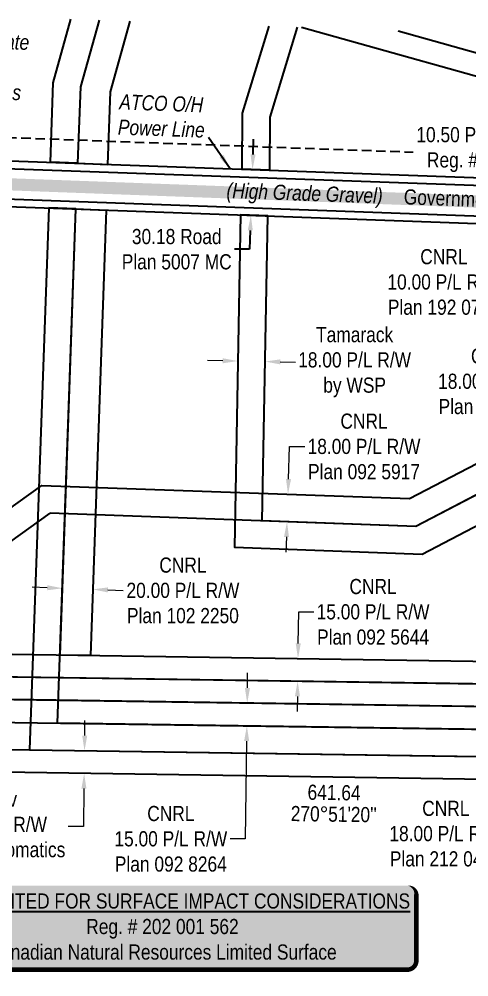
# Model space of a CAD drawing. Extents: x 338216 to 346362, y 6125251 to 6136161.
# Drawn here: x 343168 to 343465, y 6135457 to 6136089 of the extents above; entities that cross this region are included whole.
import ezdxf
from ezdxf.enums import TextEntityAlignment as Align

# ---------------------------------------------------------------- set-up
doc = ezdxf.new("R2010")
doc.units = 0
doc.header["$LTSCALE"] = 5
doc.header["$PDSIZE"] = 0.5
doc.linetypes.add('UG_PIPE', pattern=[1.875, 1.25, -0.625])
doc.layers.get('Defpoints').update_dxf_attribs({"color": 9})
for name, color, linetype in [('AS-PIPE-UG', 44, 'UG_PIPE'), ('AS-POWER', 104, 'foc-POWER'), ('AS-ROADS', 254, 'Continuous'), ('C-RW', 13, 'Continuous'), ('CG-NOTES', 7, 'Continuous'), ('F-RW', 190, 'Continuous'), ('L-BD', 7, 'Continuous'), ('L-ROAD-T', 7, 'Continuous'), ('L-SEC', 7, 'Continuous'), ('L-TITLEDB', 4, 'Continuous'), ('L-TITLEDB-T', 4, 'Continuous')]:
    doc.layers.add(name, color=color, linetype=linetype)
for name, color, linetype, lineweight in [('C-RW-T', 13, 'Continuous', 9), ('F-EZE-T', 190, 'Continuous', 9), ('F-RW-T', 190, 'Continuous', 9), ('T-TEXT', 48, 'Continuous', 18)]:
    doc.layers.add(name, color=color, linetype=linetype, lineweight=lineweight)
doc.styles.add('80', font='ARIALN.TTF', dxfattribs={"height": 10})
doc.styles.add('80CG', font='ARIALN.TTF', dxfattribs={"height": 10})
doc.styles.add('80L', font='ARIALN.TTF', dxfattribs={"height": 10})
doc.styles.add('80LS', font='ARIALNI.TTF', dxfattribs={"height": 10})
doc.styles.add('foc-LtypeFont', font='ARIALN.TTF', dxfattribs={"height": 7.35})
doc.linetypes.add('foc-POWER', pattern='A,6,-1,["P",foc-LtypeFont,S=0.2,R=0,X=-0.625,Y=-0.75],-1.24,4', length=12.24)
doc.dimstyles.new('Compass 5 000', dxfattribs={"dimscale": 5, "dimtxt": 9, "dimasz": 2, "dimexe": 0.2, "dimexo": 0.0625, "dimgap": 0.5, "dimtad": 0, "dimtih": 1, "dimtoh": 1, "dimzin": 0, "dimdsep": 46, "dimtxsty": '80CG', "dimcen": 0.1, "dimse1": 1, "dimse2": 1, "dimclrd": 256, "dimclrt": 256, "dimaunit": 1, "dimadec": 4, "dimazin": 0, "dimtfac": 0.06, "dimtofl": 0, "dimtmove": 0, "dimatfit": 1, "dimfxl": 0.2, "dimtolj": 1, "dimtzin": 0, "dimlwd": -1, "dimarcsym": 0})

# ---------------------------------------------------------------- blocks, each defined once
blk = doc.blocks.new('*D175')
at = {"layer": 'C-RW-T', "transparency": 16777216}
for p, q in [((343186.97, 6135713.84), (343176.98, 6135714.2)), ((343226.95, 6135712.42), (343236.94, 6135712.06))]:
    blk.add_line(p, q, dxfattribs=at)
for points in [[(343187.03, 6135715.51), (343186.91, 6135712.18), (343196.96, 6135713.48)], [(343227.01, 6135714.08), (343226.89, 6135710.75), (343216.96, 6135712.77)]]:
    blk.add_solid(points, dxfattribs=at)
at = {"layer": 'Defpoints', "color": 0, "transparency": 16777216}
for p in [(343197.03, 6135715.4), (343216.96, 6135712.77), (343217.03, 6135714.69)]:
    blk.add_point(p, dxfattribs=at)
at = {"layer": 'C-RW-T', "transparency": 16777216, "insert": (343276.48, 6135712.06), "char_height": 10, "attachment_point": 5, "style": '80CG'}
blk.add_mtext('\\A1;CNRL\\P20.00 P/L R/W\\PPlan 102 2250', dxfattribs=at)
blk = doc.blocks.new('*D176')
at = {"layer": 'C-RW-T', "transparency": 16777216}
for p, q in [((343319.06, 6135647.68), (343319.21, 6135657.68)), ((343318.54, 6135612.7), (343317.59, 6135548.1)), ((343317.59, 6135548.1), (343307.59, 6135548.1))]:
    blk.add_line(p, q, dxfattribs=at)
for points in [[(343317.39, 6135647.71), (343320.73, 6135647.66), (343318.91, 6135637.68)], [(343316.88, 6135612.73), (343320.21, 6135612.68), (343318.69, 6135622.7)]]:
    blk.add_solid(points, dxfattribs=at)
at = {"layer": 'Defpoints', "color": 0, "transparency": 16777216}
for p in [(343293.62, 6135638.06), (343293.39, 6135623.08), (343318.69, 6135622.7)]:
    blk.add_point(p, dxfattribs=at)
at = {"layer": 'C-RW-T', "transparency": 16777216, "insert": (343268.5, 6135548.1), "char_height": 10, "attachment_point": 5, "style": '80CG'}
blk.add_mtext('\\A1;CNRL\\P15.00 P/L R/W\\PPlan 092 8264', dxfattribs=at)
blk = doc.blocks.new('*D178')
at = {"layer": 'C-RW-T', "transparency": 16777216}
for p, q in [((343352.59, 6135677.07), (343352.9, 6135697.91)), ((343352.9, 6135697.91), (343362.9, 6135697.91)), ((343352.07, 6135642.16), (343351.92, 6135632.16))]:
    blk.add_line(p, q, dxfattribs=at)
for points in [[(343350.93, 6135677.1), (343354.26, 6135677.05), (343352.44, 6135667.07)], [(343350.4, 6135642.18), (343353.74, 6135642.13), (343352.22, 6135652.15)]]:
    blk.add_solid(points, dxfattribs=at)
at = {"layer": 'Defpoints', "color": 0, "transparency": 16777216}
for p in [(343410.37, 6135666.21), (343352.22, 6135652.15), (343410.15, 6135651.29)]:
    blk.add_point(p, dxfattribs=at)
at = {"layer": 'C-RW-T', "transparency": 16777216, "insert": (343401.99, 6135697.91), "char_height": 10, "attachment_point": 5, "style": '80CG'}
blk.add_mtext('\\A1;CNRL\\P15.00 P/L R/W\\PPlan 092 5644', dxfattribs=at)
blk = doc.blocks.new('*D179')
at = {"layer": 'C-RW-T', "transparency": 16777216}
for p, q in [((343497.8, 6135915.59), (343487.8, 6135915.59)), ((343620.1, 6135795.26), (343497.8, 6135915.59)), ((343641.49, 6135774.22), (343648.62, 6135767.2))]:
    blk.add_line(p, q, dxfattribs=at)
for points in [[(343621.27, 6135796.44), (343618.94, 6135794.07), (343627.23, 6135788.24)], [(343642.66, 6135775.41), (343640.32, 6135773.03), (343634.36, 6135781.23)]]:
    blk.add_solid(points, dxfattribs=at)
at = {"layer": 'Defpoints', "color": 0, "transparency": 16777216}
for p in [(343636.22, 6135797.38), (343627.23, 6135788.24), (343643.35, 6135790.37)]:
    blk.add_point(p, dxfattribs=at)
at = {"layer": 'C-RW-T', "transparency": 16777216, "insert": (343448.72, 6135915.59), "char_height": 10, "attachment_point": 5, "style": '80CG'}
blk.add_mtext('\\A1;CNRL\\P10.00 P/L R/W\\PPlan 192 0795', dxfattribs=at)
blk = doc.blocks.new('*D180')
at = {"layer": 'C-RW-T', "transparency": 16777216}
for p, q in [((343531.26, 6135850.05), (343521.26, 6135850.05)), ((343598.52, 6135789.3), (343531.26, 6135850.05)), ((343626.74, 6135763.81), (343634.16, 6135757.11))]:
    blk.add_line(p, q, dxfattribs=at)
for points in [[(343599.64, 6135790.54), (343597.4, 6135788.07), (343605.94, 6135782.6)], [(343627.86, 6135765.05), (343625.62, 6135762.57), (343619.32, 6135770.51)]]:
    blk.add_solid(points, dxfattribs=at)
at = {"layer": 'Defpoints', "color": 0, "transparency": 16777216}
for p in [(343649.74, 6135831.09), (343663.12, 6135819), (343619.32, 6135770.51)]:
    blk.add_point(p, dxfattribs=at)
at = {"layer": 'C-RW-T', "transparency": 16777216, "insert": (343482.18, 6135850.05), "char_height": 10, "attachment_point": 5, "style": '80CG'}
blk.add_mtext('\\A1;CNRL\\P18.00 P/L R/W\\PPlan 092 9417', dxfattribs=at)
blk = doc.blocks.new('*D181')
at = {"layer": 'C-RW-T', "transparency": 16777216}
for p, q in [((343346.18, 6135785.55), (343346.94, 6135807.06)), ((343346.94, 6135807.06), (343356.94, 6135807.06)), ((343344.84, 6135747.35), (343344.49, 6135737.36))]:
    blk.add_line(p, q, dxfattribs=at)
for points in [[(343344.52, 6135785.61), (343347.85, 6135785.5), (343345.83, 6135775.56)], [(343343.17, 6135747.41), (343346.5, 6135747.29), (343345.19, 6135757.35)]]:
    blk.add_solid(points, dxfattribs=at)
at = {"layer": 'Defpoints', "color": 0, "transparency": 16777216}
for p in [(343336.19, 6135775.9), (343345.83, 6135775.56), (343335.55, 6135757.68)]:
    blk.add_point(p, dxfattribs=at)
at = {"layer": 'C-RW-T', "transparency": 16777216, "insert": (343396.03, 6135807.06), "char_height": 10, "attachment_point": 5, "style": '80CG'}
blk.add_mtext('\\A1;CNRL\\P18.00 P/L R/W\\PPlan 092 5917', dxfattribs=at)
blk = doc.blocks.new('*D182')
at = {"layer": 'C-RW-T', "transparency": 16777216}
for p, q in [((343500.27, 6135630.02), (343500.42, 6135640.01)), ((343499.71, 6135592.02), (343499.11, 6135551.51)), ((343499.11, 6135551.51), (343489.11, 6135551.51))]:
    blk.add_line(p, q, dxfattribs=at)
for points in [[(343498.6, 6135630.04), (343501.94, 6135629.99), (343500.12, 6135620.02)], [(343498.04, 6135592.05), (343501.37, 6135592), (343499.85, 6135602.02)]]:
    blk.add_solid(points, dxfattribs=at)
at = {"layer": 'Defpoints', "color": 0, "transparency": 16777216}
for p in [(343500.12, 6135620.02), (343576.74, 6135618.88), (343576.47, 6135600.89)]:
    blk.add_point(p, dxfattribs=at)
at = {"layer": 'C-RW-T', "transparency": 16777216, "insert": (343450.02, 6135551.51), "char_height": 10, "attachment_point": 5, "style": '80CG'}
blk.add_mtext('\\A1;CNRL\\P18.00 P/L R/W\\PPlan 212 0426', dxfattribs=at)
blk = doc.blocks.new('*D183')
at = {"layer": 'Defpoints', "color": 0, "transparency": 16777216}
for p in [(343336.78, 6135989.32), (343321.32, 6135959.68), (343335.7, 6135959.17)]:
    blk.add_point(p, dxfattribs=at)
at = {"layer": 'L-TITLEDB-T', "transparency": 16777216}
for p, q in [((343322.77, 6135999.83), (343323.13, 6136009.82)), ((343320.96, 6135949.69), (343320.52, 6135937.23)), ((343320.52, 6135937.23), (343310.52, 6135937.23))]:
    blk.add_line(p, q, dxfattribs=at)
for points in [[(343321.11, 6135999.89), (343324.44, 6135999.77), (343322.41, 6135989.84)], [(343319.3, 6135949.75), (343322.63, 6135949.63), (343321.32, 6135959.68)]]:
    blk.add_solid(points, dxfattribs=at)
at = {"layer": 'L-TITLEDB-T', "transparency": 16777216, "insert": (343272.4, 6135937.23), "char_height": 10, "attachment_point": 5, "style": '80CG'}
blk.add_mtext('\\A1;30.18 Road\\PPlan 5007 MC', dxfattribs=at)
blk = doc.blocks.new('*U162')
h = blk.add_hatch(color=255)
edge = h.paths.add_edge_path()
edge.add_line((-161.5, -28.5), (161.5, -28.5))
edge.add_arc((161.5, -22.5), 6, 270, 360)
edge.add_line((167.5, -22.5), (167.5, 21))
edge.add_arc((161.5, 21), 6, 0, 90)
edge.add_line((161.5, 27), (-161.5, 27))
edge.add_arc((-161.5, 21), 6, 90, 180)
edge.add_line((-167.5, 21), (-167.5, -22.5))
edge.add_arc((-161.5, -22.5), 6, 180, 270)
at = {"color": 1, "flags": 128}
blk.add_lwpolyline([(-161.5, -28.5, 3, 3, 0), (161.5, -28.5, 3, 3, 0.414214), (167.5, -22.5, 3, 3, 0), (167.5, 21, 3, 0, 0.414214), (161.5, 27, 0, 0, 0), (-161.5, 27, 0, 0, 0.414214), (-167.5, 21, 0, 0, 0), (-167.5, -22.5, 0, 3, 0.414214)], format="xyseb", close=True, dxfattribs=at)
for points in [[(-90.63, -13.28, 0, 7.5, 0), (0, 0, 0, 0, 0)], [(86.97, -23.21, 0, 7.5, 0), (0, 0, 0, 0, 0)]]:
    blk.add_lwpolyline(points, format="xyseb", dxfattribs=at)
at = {"color": 1, "style": '80'}
blk.add_attdef('ENTER_TEXT_001', (-26.85, -4.92), '', height=10, dxfattribs=at)
blk = doc.blocks.new('*D186')
at = {"layer": 'Defpoints', "color": 0, "transparency": 16777216}
for p in [(343313.3, 6135893.27), (343331.3, 6135892.93), (343312.74, 6135863.46)]:
    blk.add_point(p, dxfattribs=at)
at = {"layer": 'F-RW-T', "transparency": 16777216}
for p, q in [((343302.74, 6135863.65), (343292.75, 6135863.83)), ((343340.73, 6135862.93), (343350.73, 6135862.74))]:
    blk.add_line(p, q, dxfattribs=at)
for points in [[(343302.77, 6135865.31), (343302.71, 6135861.98), (343312.74, 6135863.46)], [(343340.76, 6135864.59), (343340.7, 6135861.26), (343330.73, 6135863.12)]]:
    blk.add_solid(points, dxfattribs=at)
at = {"layer": 'F-RW-T', "transparency": 16777216, "insert": (343389.82, 6135862.74), "char_height": 10, "attachment_point": 5, "style": '80CG'}
blk.add_mtext('\\A1;Tamarack\\P18.00 P/L R/W\\Pby WSP', dxfattribs=at)
blk = doc.blocks.new('*D188')
at = {"layer": 'Defpoints', "color": 0, "transparency": 16777216}
for p in [(343175.81, 6135606.8), (343211.5, 6135606.27), (343175.58, 6135591.79)]:
    blk.add_point(p, dxfattribs=at)
at = {"layer": 'F-RW-T', "transparency": 16777216}
for p, q in [((343211.65, 6135616.27), (343211.8, 6135626.27)), ((343211.13, 6135581.26), (343210.76, 6135556.18)), ((343210.76, 6135556.18), (343200.76, 6135556.18))]:
    blk.add_line(p, q, dxfattribs=at)
for points in [[(343209.99, 6135616.29), (343213.32, 6135616.25), (343211.5, 6135606.27)], [(343209.47, 6135581.29), (343212.8, 6135581.24), (343211.28, 6135591.26)]]:
    blk.add_solid(points, dxfattribs=at)
at = {"layer": 'F-RW-T', "transparency": 16777216, "insert": (343149.5, 6135556.18), "char_height": 10, "attachment_point": 5, "style": '80CG'}
blk.add_mtext('\\A1;Ovintiv\\P15.00 P/L R/W\\Pby Altus Geomatics', dxfattribs=at)

msp = doc.modelspace()

# ---------------------------------------------------------------- linework, layer by layer
at = {"layer": 'AS-PIPE-UG', "flags": 128}
msp.add_lwpolyline([(343897.446, 6135984.135), (343093.089, 6136013.281), (343079.181, 6136013.541), (343061.688, 6136013.751), (343031.158, 6136016.068), (343008.388, 6136016.867), (342972.143, 6136017.724)], dxfattribs=at)
at = {"layer": 'AS-POWER', "flags": 128}
msp.add_lwpolyline([(343094.556, 6135998.044), (343896.916, 6135969.147)], dxfattribs=at)
at = {"layer": 'AS-ROADS', "const_width": 8, "flags": 128}
msp.add_lwpolyline([(344016.353, 6135948.532), (342875.465, 6135990.702)], dxfattribs=at)
at = {"layer": 'C-RW', "flags": 128}
for points in [[(343221.082, 6136088.443), (343208.782, 6136044.34), (343206.971, 6135993.995), (343188.986, 6135994.643), (343190.874, 6136047.119), (343202.584, 6136089.108)], [(343221.082, 6136088.443), (343208.782, 6136044.34), (343206.971, 6135993.995), (343226.963, 6135993.275), (343228.692, 6136041.175), (343241.696, 6136087.702)], [(343418.507, 6136081.37), (343691.7, 6136004.871), (343696.848, 6135997.833), (343696.144, 6135976.378), (343714.129, 6135975.73), (343715.556, 6136016.879), (343495.052, 6136078.624)], [(343187.906, 6135964.489), (343175.153, 6135606.83), (343754.845, 6135598.248), (343808.56, 6135674.399), (343814.706, 6135818.653), (343798.724, 6135819.334), (343792.935, 6135683.47), (343745.614, 6135616.382), (343193.793, 6135624.552), (343205.89, 6135963.841), (343187.906, 6135964.489)], [(342280.44, 6135678.76), (342280.914, 6135678.753), (342713.229, 6135672.531), (342727.498, 6135687.477), (343029.497, 6135682.981), (343045.665, 6135682.588), (343183.335, 6135781.285), (343426.137, 6135772.731), (343647.353, 6135887.86), (343711.505, 6135885.575), (343710.859, 6135867.591), (343651.463, 6135869.707), (343430.29, 6135754.222), (343188.826, 6135763.033)], [(342280.063, 6135668.163), (342280.76, 6135668.152), (342717.149, 6135661.639), (342732.136, 6135676.409), (343029.282, 6135671.985), (343060.915, 6135671.366), (343188.826, 6135763.033)], [(343715.427, 6135631.828), (343105.231, 6135640.84), (343028.249, 6135641.997), (342279.53, 6135653.172), (342280.063, 6135668.163), (343028.473, 6135656.992), (343105.456, 6135655.835), (343707.668, 6135646.852), (343764.802, 6135727.901), (343766.192, 6135760.619), (343781.185, 6135760.084), (343779.6, 6135722.96), (343715.427, 6135631.828)], [(342534.168, 6135188.396), (342545.98, 6135224.893), (342626.794, 6135292.289), (342637.311, 6135582.15), (342731.963, 6135676.388), (343105.662, 6135670.811), (343699.291, 6135661.798), (343734.068, 6135711.163), (343736.221, 6135761.689), (343751.194, 6135761.154), (343748.842, 6135705.26), (343707.668, 6135646.852), (343182.584, 6135654.631), (343105.438, 6135655.816), (342738.063, 6135661.298), (342652.084, 6135575.695), (342641.538, 6135285.058), (342558.932, 6135216.166), (342549.756, 6135187.833)], [(343104.997, 6135625.867), (343723.133, 6135616.715), (343762.446, 6135672.45), (343766.192, 6135760.619), (343751.194, 6135761.154), (343747.661, 6135677.511), (343715.427, 6135631.828), (343105.217, 6135640.862)]]:
    msp.add_lwpolyline(points, dxfattribs=at)
msp.add_lwpolyline([(343195.394, 6135669.449), (343205.89, 6135963.841), (343225.876, 6135963.121), (343215.403, 6135669.145)], close=True, dxfattribs=at)
at = {"layer": 'F-RW', "flags": 128}
for points in [[(343351.926, 6136083.741), (343333.837, 6136024.395), (343333.638, 6135989.433), (343315.646, 6135990.081), (343315.856, 6136027.127), (343333.316, 6136084.41)], [(343418.537, 6136081.369), (343691.7, 6136004.871), (343696.848, 6135997.833), (343696.144, 6135976.378), (343681.157, 6135976.918), (343681.656, 6135992.136), (343354.821, 6136083.654)], [(343038.055, 6135969.871), (343053.06, 6135969.335), (343042.273, 6135608.771), (343883.704, 6135596.34), (343883.189, 6135581.222), (343026.828, 6135594.008), (343038.072, 6135969.87)]]:
    msp.add_lwpolyline(points, dxfattribs=at)
msp.add_lwpolyline([(343710.49, 6135862.28), (343567.883, 6135866.788), (343538.178, 6135851.329), (343536.652, 6135809.759), (343430.29, 6135754.222), (343328.748, 6135757.927), (343332.551, 6135959.279), (343314.564, 6135959.927), (343310.421, 6135740.588), (343434.396, 6135736.064), (343554.252, 6135798.647), (343555.778, 6135840.201), (343572.017, 6135848.652), (343709.782, 6135844.297)], close=True, dxfattribs=at)
at = {"layer": 'L-SEC'}
for p, q in [((343094.372, 6135992.953), (343896.738, 6135964.118)), ((343093.644, 6135972.853), (343895.988, 6135943.901))]:
    msp.add_line(p, q, dxfattribs=at)
at = {"layer": 'L-TITLEDB', "flags": 128}
for points in [[(343094.556, 6135998.044), (343896.916, 6135969.147)], [(343093.465, 6135967.89), (343895.81, 6135938.874)]]:
    msp.add_lwpolyline(points, dxfattribs=at)

# ---------------------------------------------------------------- block references
at = {"layer": 'CG-NOTES'}
ref = msp.add_blockref('*U162', (343263.109, 6135490.263), dxfattribs=dict(at, xscale=0.9997908399999926, yscale=0.9997908399999926, zscale=0.9997908399999926))
ref.add_attrib('ENTER_TEXT_001', '%%UUNACCOUNTED FOR SURFACE IMPACT CONSIDERATIONS', (343099.46, 6135502.098), dxfattribs={"layer": '0', "color": 1, "height": 9.99791, "style": '80'})
ref.add_attrib('ENTER_TEXT_002', 'Reg. # 202 001 562', (343212.659, 6135485.264), dxfattribs={"layer": '0', "color": 1, "height": 9.99791, "style": '80'})
ref.add_attrib('ENTER_TEXT_003', 'Canadian Natural Resources Limited Surface', (343148.174, 6135468.424), dxfattribs={"layer": '0', "color": 1, "height": 9.99791, "style": '80'})

# ---------------------------------------------------------------- texts
at = {"layer": 'AS-PIPE-UG', "insert": (343087.654, 6136081.702), "char_height": 9.99791, "attachment_point": 1, "rotation": 358.07479, "style": '80L'}
msp.add_mtext_dynamic_manual_height_columns('\\pi23.31;{\\fArial Narrow|b0|i1|c0|p34;Approximate \\P\\pi33.994;Location\\P\\pi27.324;ATCO Gas \\P\\pi40.363;Co-op}', width=110.63206, gutter_width=50, heights=[0], dxfattribs=at)
at = {"layer": 'AS-POWER', "insert": (343234.042, 6136039.593), "char_height": 9.99791, "attachment_point": 1, "rotation": 357.949957, "style": '80L'}
msp.add_mtext_dynamic_manual_height_columns('\\pi0.69362;{\\fArial Narrow|b0|i1|c0|p34;ATCO O/H \\P\\pi0.33217;Power Line}', width=57.1191, gutter_width=50, heights=[0], dxfattribs=at)
at = {"layer": 'L-BD', "style": '80L'}
for s, height, p in [('641.64', 9.9979, (343376.265, 6135578.676)), ("270°51'20''", 9.99791, (343376.053, 6135564.431))]:
    msp.add_text(s, height=height, rotation=359.1447, dxfattribs=at).set_placement(p, align=Align.MIDDLE)
at = {"layer": 'L-ROAD-T', "style": '80L'}
msp.add_text('Government Road Allowance', height=9.99791, rotation=357.945916, dxfattribs=at).set_placement((343496.727, 6135969.25), align=Align.MIDDLE_CENTER)
at = {"layer": 'T-TEXT', "style": '80LS'}
msp.add_text('(High Grade Gravel)', height=9.99791, rotation=357.945916, dxfattribs=at).set_placement((343356.846, 6135974.267), align=Align.MIDDLE_CENTER)

# ---------------------------------------------------------------- dimensions: what is measured, and where the dimension line sits
at = {"layer": 'C-RW-T'}
for base, p1, p2, angle, text, picture, middle in [((343627.232, 6135788.243), (343643.346, 6135790.365), (343636.22, 6135797.377), 135.463941, 'CNRL\\P10.00 P/L R/W\\PPlan 192 0795', '*D179', (343448.719, 6135915.591)), ((343619.319, 6135770.515), (343649.737, 6135831.086), (343663.116, 6135819.001), 317.909403, 'CNRL\\P18.00 P/L R/W\\PPlan 092 9417', '*D180', (343482.176, 6135850.055)), ((343345.831, 6135775.56), (343335.551, 6135757.685), (343336.192, 6135775.9), 87.982304, 'CNRL\\P18.00 P/L R/W\\PPlan 092 5917', '*D181', (343396.027, 6135807.061)), ((343352.22, 6135652.154), (343410.371, 6135666.209), (343410.149, 6135651.29), 269.145343, 'CNRL\\P15.00 P/L R/W\\PPlan 092 5644', '*D178', (343401.989, 6135697.91)), ((343318.69, 6135622.703), (343293.616, 6135638.058), (343293.394, 6135623.078), 269.151775, 'CNRL\\P15.00 P/L R/W\\PPlan 092 8264', '*D176', (343268.5, 6135548.1)), ((343500.121, 6135620.017), (343576.473, 6135600.888), (343576.74, 6135618.883), 89.151775, 'CNRL\\P18.00 P/L R/W\\PPlan 212 0426', '*D182', (343450.021, 6135551.511))]:
    dim = msp.add_linear_dim(base=base, p1=p1, p2=p2, angle=angle, text=text, dimstyle='Compass 5 000', dxfattribs=at)
    dim.commit()
    dim.dimension.update_dxf_attribs({"geometry": picture, "text_midpoint": middle, "dimtype": 161})
dim = msp.add_aligned_dim(p1=(343197.032, 6135715.399), p2=(343217.026, 6135714.686), distance=-1.915, text='CNRL\\P20.00 P/L R/W\\PPlan 102 2250', dimstyle='Compass 5 000', dxfattribs=at)
dim.commit()
dim.dimension.update_dxf_attribs({"geometry": '*D175', "text_midpoint": (343276.484, 6135712.06)})
at = {"layer": 'F-RW-T'}
for base, p1, p2, angle, text, picture, middle in [((343312.742, 6135863.457), (343331.298, 6135892.932), (343313.305, 6135893.272), 178.917948, 'Tamarack\\P18.00 P/L R/W\\Pby WSP', '*D186', (343389.817, 6135862.739)), ((343211.504, 6135606.271), (343175.585, 6135591.787), (343175.807, 6135606.798), 89.153577, 'Ovintiv\\P15.00 P/L R/W\\Pby Altus Geomatics', '*D188', (343149.499, 6135556.184))]:
    dim = msp.add_linear_dim(base=base, p1=p1, p2=p2, angle=angle, text=text, dimstyle='Compass 5 000', dxfattribs=at)
    dim.commit()
    dim.dimension.update_dxf_attribs({"geometry": picture, "text_midpoint": middle, "dimtype": 161})
at = {"layer": 'L-TITLEDB-T'}
dim = msp.add_linear_dim(base=(343321.325, 6135959.684), p1=(343336.782, 6135989.32), p2=(343335.696, 6135959.166), angle=267.937391, text='30.18 Road\\PPlan 5007 MC', dimstyle='Compass 5 000', dxfattribs=at)
dim.commit()
dim.dimension.update_dxf_attribs({"geometry": '*D183', "text_midpoint": (343272.395, 6135937.231), "dimtype": 161})

# ---------------------------------------------------------------- leaders
at = {"layer": 'AS-POWER'}
msp.add_leader([(343307.662, 6135990.369), (343293.394, 6136010.936)], dimstyle='Compass 5 000', dxfattribs=at)

# ---------------------------------------------------------------- next in the draw order: texts
at = {"layer": 'F-EZE-T', "insert": (343487.864, 6136011.378), "char_height": 9.99791, "attachment_point": 5, "style": '80CG', "bg_fill": 3, "box_fill_scale": 1.2, "bg_fill_color": 256, "bg_fill_transparency": 0}
msp.add_mtext('\\A1;ATCO\\P10.50 Power Line R/W\\PReg. # 092 398 110', dxfattribs=at)

doc.saveas('drawing.dxf')
